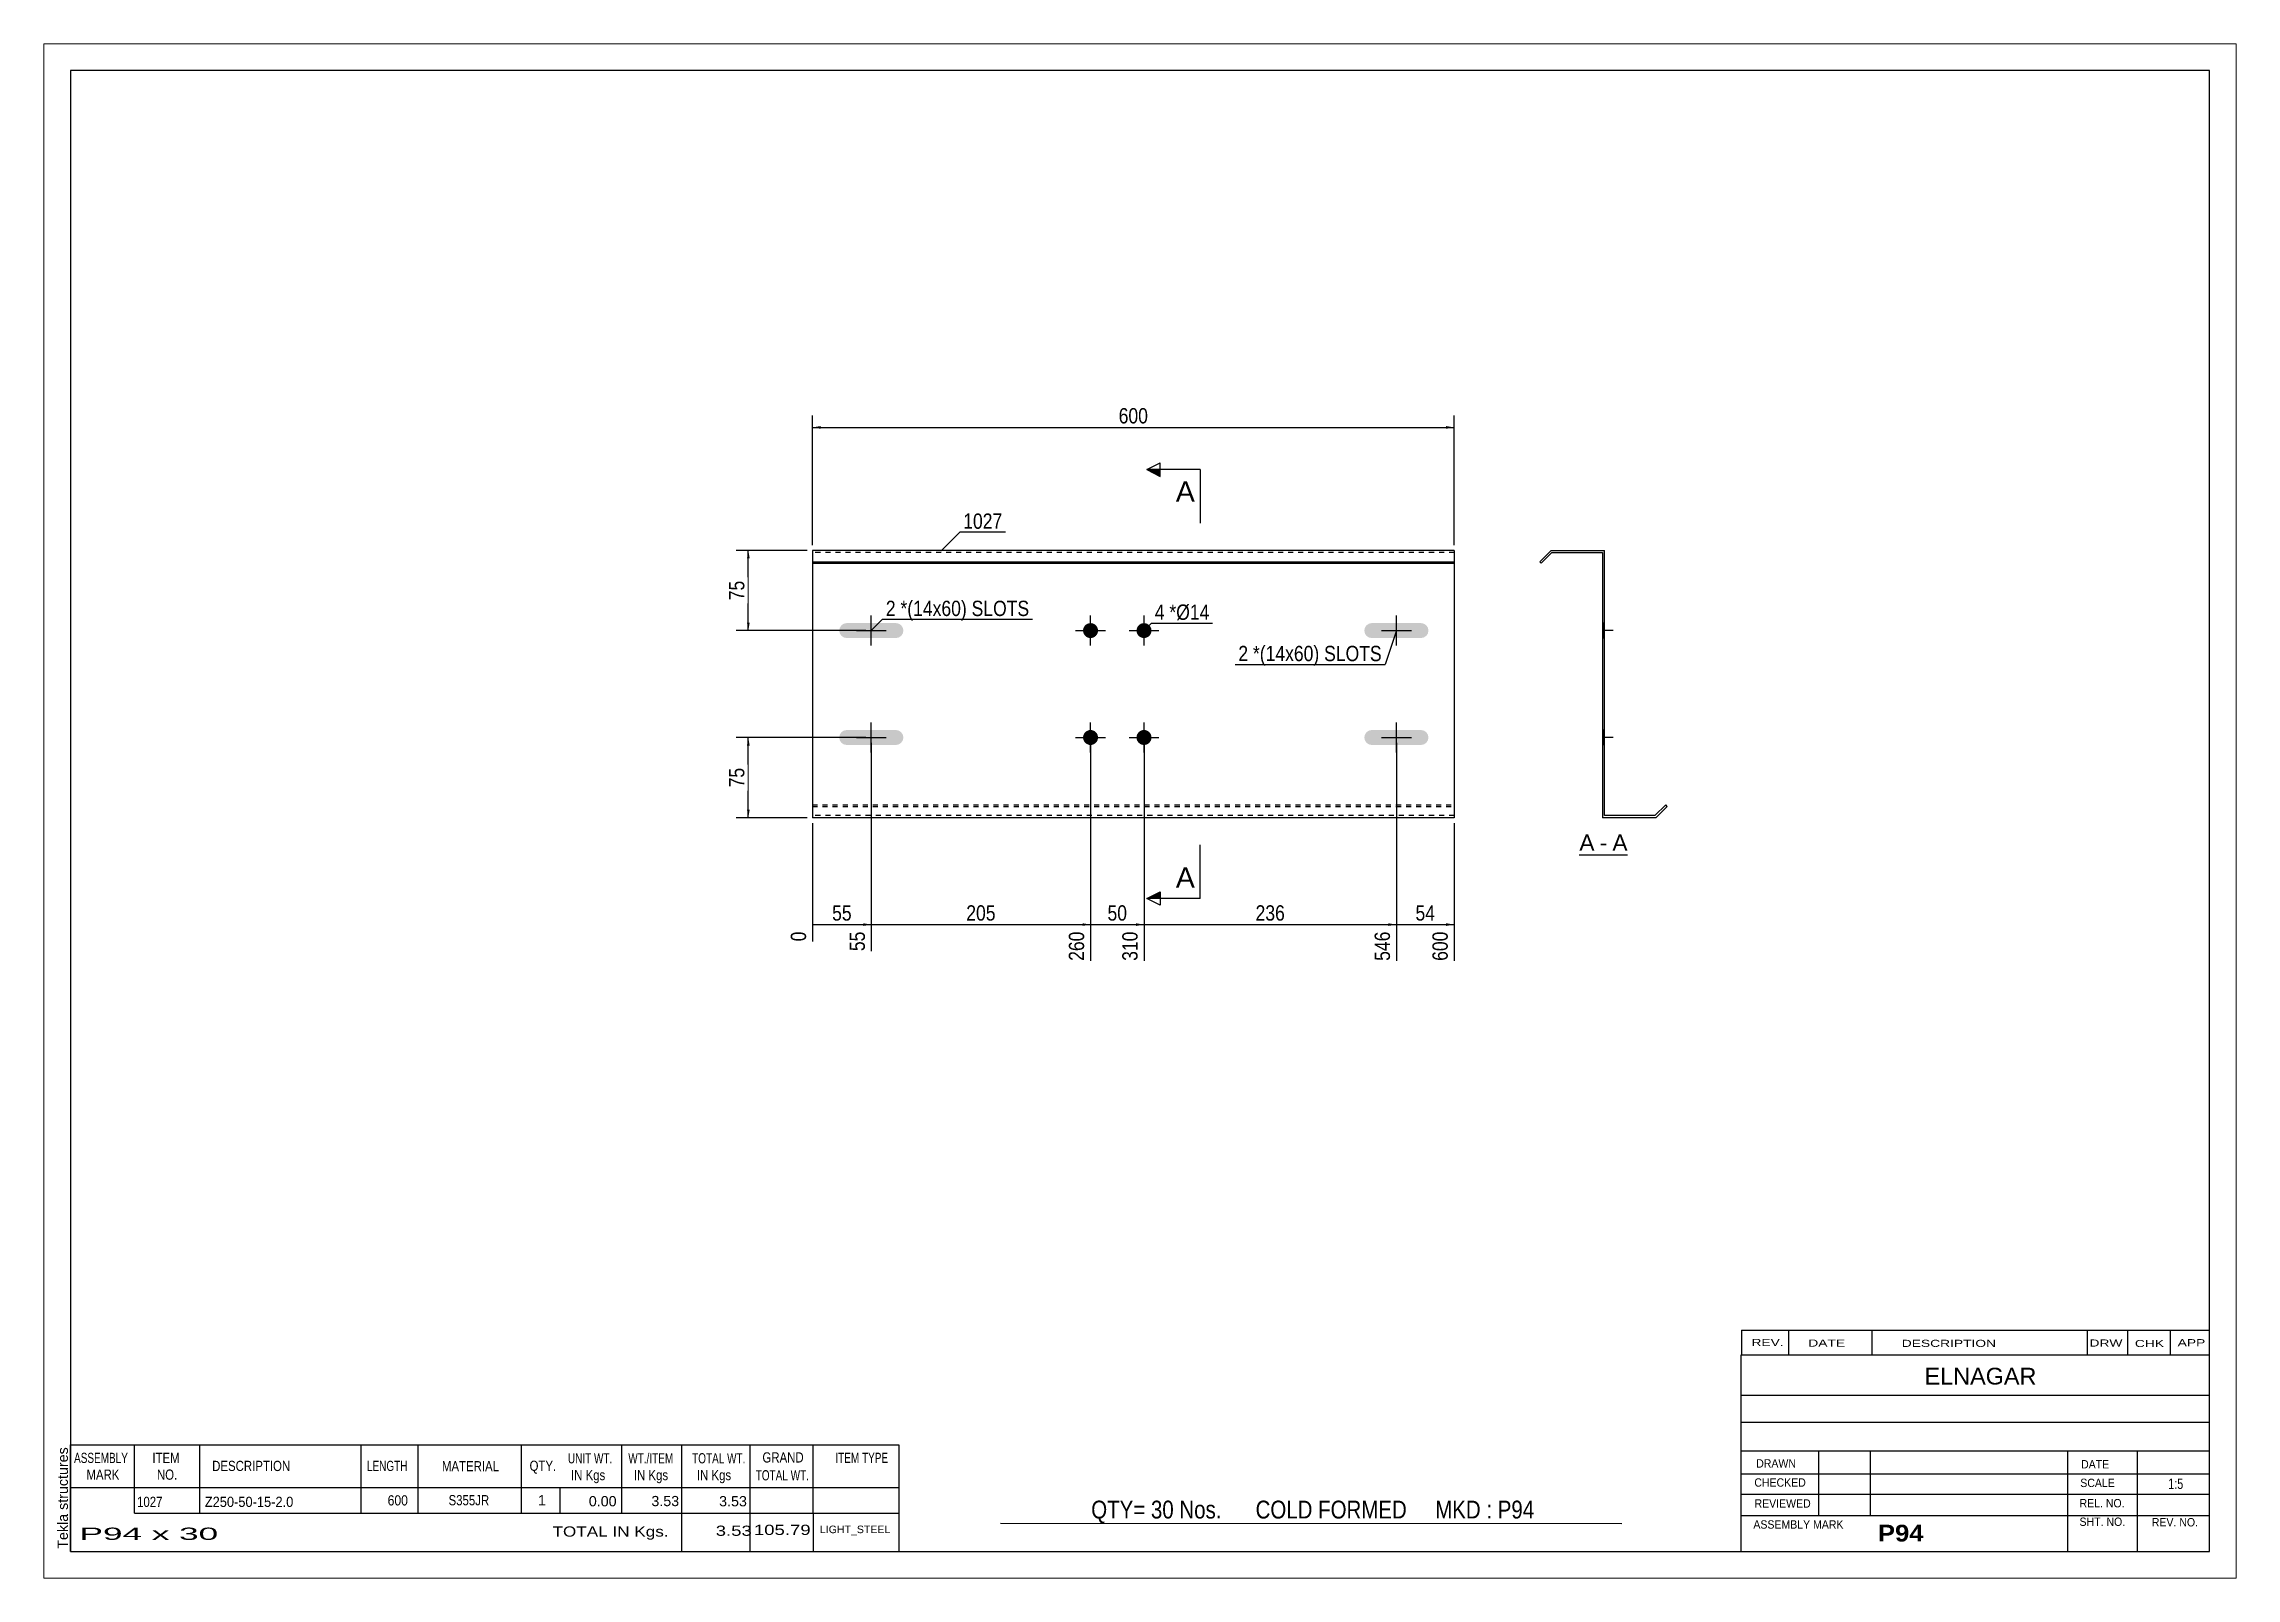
# Paper-space layout 'Layout1' of a CAD drawing. Header units: millimetres. Extents: x 0 to 410, y 0 to 287.
# The model-space entities are those that its viewports show. They can reach past a viewport. Long polylines and large blocks are cut down to what shows.
import ezdxf

# ---------------------------------------------------------------- set-up
doc = ezdxf.new("R2010")
doc.units = ezdxf.units.MM
doc.linetypes.add('DXK_LINE_DOT1', pattern=[1.8814, 0.9407, -0.9407])
doc.layers.add('Viewport layer', color=7, linetype='Continuous', plot=False)
doc.styles.add('Arial', font='ARIAL.TTF', dxfattribs={"height": 0.2})
doc.styles.add('Arial Bold', font='ARIALBD.TTF', dxfattribs={"height": 0.2})
doc.styles.add('Arial Narrow', font='ARIALN.TTF', dxfattribs={"height": 0.2})

# ---------------------------------------------------------------- blocks, each defined once
blk = doc.blocks.new('Unknown-629090544-1423')
at = {"color": 5, "linetype": 'Continuous'}
for p, q in [((261.25, 114.75), (-138.75, 114.75)), ((-138.75, 114.75), (-138.75, -162.25)), ((261.25, -162.25), (261.25, 114.75)), ((-138.75, -162.25), (261.25, -162.25))]:
    blk.add_line(p, q, dxfattribs=at)
at = {"color": 174, "linetype": 'Continuous', "style": 'Arial'}
blk.add_text('Tekla structures', height=1.9102, rotation=90, dxfattribs=at).set_placement((-139.25, -161.75))
blk = doc.blocks.new('Unknown-629090544-12 - 1224')
at = {"color": 7, "linetype": 'Continuous'}
blk.add_line((143.41, -31.95), (152.44, -31.95), dxfattribs=at)
at = {"color": 0, "linetype": 'Continuous'}
blk.add_wipeout([(146.25, -31.2), (146.25, -28), (143.41, -28), (143.41, -31.2)], dxfattribs=at)
blk.add_wipeout([(148.63, -31.2), (148.63, -28), (147.21, -28), (147.21, -31.2)], dxfattribs=at)
at = {"color": 96, "linetype": 'Continuous', "style": 'Arial'}
blk.add_text('A', height=3.06, dxfattribs=at).set_placement((143.41, -31.2))
at = {"color": 0, "linetype": 'Continuous'}
blk.add_wipeout([(152.44, -31.2), (152.44, -28), (149.59, -28), (149.59, -31.2)], dxfattribs=at)
at = {"color": 96, "linetype": 'Continuous', "style": 'Arial'}
for s, p in [('A', (149.59, -31.2)), ('-', (147.21, -31.2))]:
    blk.add_text(s, height=3.06, dxfattribs=at).set_placement(p)
blk = doc.blocks.new('Part-629090544-1218 - 1203')
at = {"color": 2, "linetype": 'Continuous'}
for p, q in [((0, 25), (0, -25)), ((120, 25), (0, 25)), ((120, 25), (120, -25)), ((0, 22.88), (120, 22.88)), ((0, 22.6), (120, 22.6)), ((120, -25), (0, -25))]:
    blk.add_line(p, q, dxfattribs=at)
at = {"color": 7, "linetype": 'DXK_LINE_DOT1'}
for p, q in [((120, 24.6), (0, 24.6)), ((0, -22.6), (120, -22.6)), ((0, -22.88), (120, -22.88)), ((120, -24.6), (0, -24.6))]:
    blk.add_line(p, q, dxfattribs=at)
blk = doc.blocks.new('Bolt-629090544-1219 - 1203')
at = {"linetype": 'Continuous'}
for points in [[(113.8, 11.4), (104.6, 11.4), (104.06, 11.29), (103.61, 10.99), (103.31, 10.53), (103.2, 10), (103.31, 9.46), (103.61, 9.01), (104.06, 8.71), (104.6, 8.6), (113.8, 8.6), (114.34, 8.71), (114.79, 9.01), (115.09, 9.46), (115.2, 10), (115.09, 10.53), (114.79, 10.99), (114.34, 11.29)], [(113.8, -8.6), (104.6, -8.6), (104.06, -8.71), (103.61, -9.01), (103.31, -9.47), (103.2, -10), (103.31, -10.54), (103.61, -10.99), (104.06, -11.29), (104.6, -11.4), (113.8, -11.4), (114.34, -11.29), (114.79, -10.99), (115.09, -10.54), (115.2, -10), (115.09, -9.47), (114.79, -9.01), (114.34, -8.71)]]:
    blk.add_hatch(color=3, dxfattribs=at).paths.add_polyline_path(points)
at = {"color": 3, "linetype": 'Continuous'}
for p, q in [((109.2, 7.2), (109.2, 12.8)), ((106.4, 10), (112, 10)), ((109.2, -12.8), (109.2, -7.2)), ((106.4, -10), (112, -10))]:
    blk.add_line(p, q, dxfattribs=at)
blk = doc.blocks.new('Bolt-629090544-1220 - 1203')
at = {"linetype": 'Continuous'}
for points in [[(15.6, 11.4), (6.4, 11.4), (5.86, 11.29), (5.41, 10.99), (5.11, 10.53), (5, 10), (5.11, 9.46), (5.41, 9.01), (5.86, 8.71), (6.4, 8.6), (15.6, 8.6), (16.14, 8.71), (16.59, 9.01), (16.89, 9.46), (17, 10), (16.89, 10.53), (16.59, 10.99), (16.14, 11.29)], [(15.6, -8.6), (6.4, -8.6), (5.86, -8.71), (5.41, -9.01), (5.11, -9.47), (5, -10), (5.11, -10.54), (5.41, -10.99), (5.86, -11.29), (6.4, -11.4), (15.6, -11.4), (16.14, -11.29), (16.59, -10.99), (16.89, -10.54), (17, -10), (16.89, -9.47), (16.59, -9.01), (16.14, -8.71)]]:
    blk.add_hatch(color=3, dxfattribs=at).paths.add_polyline_path(points)
at = {"color": 3, "linetype": 'Continuous'}
for p, q in [((11, 7.2), (11, 12.8)), ((8.2, 10), (13.8, 10)), ((11, -12.8), (11, -7.2)), ((8.2, -10), (13.8, -10))]:
    blk.add_line(p, q, dxfattribs=at)
blk = doc.blocks.new('Bolt-629090544-1221 - 1203')
at = {"linetype": 'Continuous'}
for points in [[(50.6, 10, -1), (53.4, 10, -1)], [(60.6, 10, -1), (63.4, 10, -1)], [(50.6, -10, -1), (53.4, -10, -1)], [(60.6, -10, -1), (63.4, -10, -1)]]:
    blk.add_hatch(color=3, dxfattribs=at).paths.add_polyline_path(points)
at = {"color": 3, "linetype": 'Continuous'}
for p, q in [((52, 7.2), (52, 12.8)), ((62, 7.2), (62, 12.8)), ((49.2, 10), (54.8, 10)), ((59.2, 10), (64.8, 10)), ((52, -12.8), (52, -7.2)), ((62, -12.8), (62, -7.2)), ((49.2, -10), (54.8, -10)), ((59.2, -10), (64.8, -10))]:
    blk.add_line(p, q, dxfattribs=at)
blk = doc.blocks.new('Part-629090544-1226 - 1224')
at = {"color": 2, "linetype": 'Continuous'}
for p, q in [((138.12, 25), (136, 22.88)), ((138.12, 25), (148.12, 25)), ((148.12, -24.6), (148.12, 25)), ((136, 22.88), (136.28, 22.6)), ((136.28, 22.6), (138.29, 24.6)), ((138.29, 24.6), (147.72, 24.6)), ((147.72, 24.6), (147.72, -25)), ((157.56, -24.6), (148.12, -24.6)), ((159.56, -22.6), (157.56, -24.6)), ((157.72, -25), (159.84, -22.88)), ((159.84, -22.88), (159.56, -22.6)), ((157.72, -25), (147.72, -25))]:
    blk.add_line(p, q, dxfattribs=at)
blk = doc.blocks.new('Bolt-629090544-1227 - 1224')
at = {"linetype": 'Continuous'}
for points in [[(147.72, 11.4), (147.72, 8.6), (148.12, 8.6), (148.12, 11.4)], [(147.72, -8.6), (147.72, -11.4), (148.12, -11.4), (148.12, -8.6)]]:
    blk.add_hatch(color=3, dxfattribs=at).paths.add_polyline_path(points)
at = {"color": 3, "linetype": 'Continuous'}
for p, q in [((148.12, 11.4), (147.72, 11.4)), ((149.72, 10), (147.72, 10)), ((148.12, 8.6), (147.72, 8.6)), ((148.12, -8.6), (147.72, -8.6)), ((149.72, -10), (147.72, -10)), ((148.12, -11.4), (147.72, -11.4))]:
    blk.add_line(p, q, dxfattribs=at)
blk = doc.blocks.new('Bolt-629090544-1228 - 1224')
at = {"linetype": 'Continuous'}
for points in [[(147.72, 11.4), (147.72, 8.6), (148.12, 8.6), (148.12, 11.4)], [(147.72, -8.6), (147.72, -11.4), (148.12, -11.4), (148.12, -8.6)]]:
    blk.add_hatch(color=3, dxfattribs=at).paths.add_polyline_path(points)
at = {"color": 3, "linetype": 'Continuous'}
for p, q in [((148.12, 11.4), (147.72, 11.4)), ((149.72, 10), (147.72, 10)), ((148.12, 8.6), (147.72, 8.6)), ((148.12, -8.6), (147.72, -8.6)), ((149.72, -10), (147.72, -10)), ((148.12, -11.4), (147.72, -11.4))]:
    blk.add_line(p, q, dxfattribs=at)
blk = doc.blocks.new('Bolt-629090544-1229 - 1224')
at = {"linetype": 'Continuous'}
for points in [[(147.72, 11.4), (147.72, 8.6), (148.12, 8.6), (148.12, 11.4)], [(147.72, 11.4), (147.72, 8.6), (148.12, 8.6), (148.12, 11.4)], [(147.72, -8.6), (147.72, -11.4), (148.12, -11.4), (148.12, -8.6)], [(147.72, -8.6), (147.72, -11.4), (148.12, -11.4), (148.12, -8.6)]]:
    blk.add_hatch(color=3, dxfattribs=at).paths.add_polyline_path(points)
at = {"color": 3, "linetype": 'Continuous'}
for p, q in [((148.12, 11.4), (147.72, 11.4)), ((148.12, 11.4), (147.72, 11.4)), ((149.72, 10), (147.72, 10)), ((149.72, 10), (147.72, 10)), ((148.12, 8.6), (147.72, 8.6)), ((148.12, 8.6), (147.72, 8.6)), ((148.12, -8.6), (147.72, -8.6)), ((148.12, -8.6), (147.72, -8.6)), ((149.72, -10), (147.72, -10)), ((149.72, -10), (147.72, -10)), ((148.12, -11.4), (147.72, -11.4)), ((148.12, -11.4), (147.72, -11.4))]:
    blk.add_line(p, q, dxfattribs=at)
blk = doc.blocks.new('StraightDimension-629090544-1234 - 1203')
at = {"linetype": 'Continuous'}
blk.add_hatch(color=7, dxfattribs=at).paths.add_polyline_path([(118.5, -44.75), (120, -45), (118.5, -45.25)])
at = {"color": 7, "linetype": 'Continuous'}
for p, q in [((109.2, -11), (109.2, -51.78)), ((120, -26), (120, -51.78)), ((109.2, -45), (120, -45))]:
    blk.add_line(p, q, dxfattribs=at)
at = {"color": 0}
blk.add_wipeout([(117.03, -44.85), (117.03, -40.65), (112.17, -40.65), (112.17, -44.85)], dxfattribs=at)
at = {"color": 0, "linetype": 'Continuous'}
blk.add_wipeout([(119.4, -45.7), (115.2, -45.7), (115.2, -52.38), (119.4, -52.38)], dxfattribs=at)
at = {"color": 3, "style": 'Arial Narrow'}
blk.add_text('54', height=2.863, dxfattribs=at).set_placement((112.77, -44.25))
at = {"color": 3, "linetype": 'Continuous', "style": 'Arial Narrow'}
blk.add_text('600', height=2.863, rotation=90.0002, dxfattribs=at).set_placement((118.8, -51.78))
blk = doc.blocks.new('StraightDimension-629090544-1235 - 1203')
at = {"linetype": 'Continuous'}
blk.add_hatch(color=7, dxfattribs=at).paths.add_polyline_path([(107.7, -44.75), (109.2, -45), (107.7, -45.25)])
at = {"color": 7, "linetype": 'Continuous'}
for p, q in [((62, -11), (62, -51.78)), ((109.2, -11), (109.2, -51.78)), ((62, -45), (109.2, -45))]:
    blk.add_line(p, q, dxfattribs=at)
at = {"color": 0}
blk.add_wipeout([(88.94, -44.85), (88.94, -40.65), (82.26, -40.65), (82.26, -44.85)], dxfattribs=at)
at = {"color": 0, "linetype": 'Continuous'}
blk.add_wipeout([(108.6, -45.7), (104.4, -45.7), (104.4, -52.38), (108.6, -52.38)], dxfattribs=at)
at = {"color": 3, "style": 'Arial Narrow'}
blk.add_text('236', height=2.863, dxfattribs=at).set_placement((82.86, -44.25))
at = {"color": 3, "linetype": 'Continuous', "style": 'Arial Narrow'}
blk.add_text('546', height=2.863, rotation=90.0002, dxfattribs=at).set_placement((108, -51.78))
blk = doc.blocks.new('StraightDimension-629090544-1236 - 1203')
at = {"linetype": 'Continuous'}
blk.add_hatch(color=7, dxfattribs=at).paths.add_polyline_path([(60.5, -44.75), (62, -45), (60.5, -45.25)])
at = {"color": 7, "linetype": 'Continuous'}
for p, q in [((52, -11), (52, -51.78)), ((62, -11), (62, -51.78)), ((52, -45), (62, -45))]:
    blk.add_line(p, q, dxfattribs=at)
at = {"color": 0}
blk.add_wipeout([(59.43, -44.85), (59.43, -40.65), (54.57, -40.65), (54.57, -44.85)], dxfattribs=at)
at = {"color": 0, "linetype": 'Continuous'}
blk.add_wipeout([(61.4, -45.7), (57.2, -45.7), (57.2, -52.38), (61.4, -52.38)], dxfattribs=at)
at = {"color": 3, "style": 'Arial Narrow'}
blk.add_text('50', height=2.863, dxfattribs=at).set_placement((55.17, -44.25))
at = {"color": 3, "linetype": 'Continuous', "style": 'Arial Narrow'}
blk.add_text('310', height=2.863, rotation=90.0002, dxfattribs=at).set_placement((60.8, -51.78))
blk = doc.blocks.new('StraightDimension-629090544-1237 - 1203')
at = {"linetype": 'Continuous'}
blk.add_hatch(color=7, dxfattribs=at).paths.add_polyline_path([(50.5, -44.75), (52, -45), (50.5, -45.25)])
at = {"color": 7, "linetype": 'Continuous'}
for p, q in [((11, -11), (11, -49.96)), ((52, -11), (52, -51.78)), ((11, -45), (52, -45))]:
    blk.add_line(p, q, dxfattribs=at)
at = {"color": 0}
blk.add_wipeout([(34.84, -44.85), (34.84, -40.65), (28.16, -40.65), (28.16, -44.85)], dxfattribs=at)
at = {"color": 0, "linetype": 'Continuous'}
blk.add_wipeout([(51.4, -45.7), (47.2, -45.7), (47.2, -52.38), (51.4, -52.38)], dxfattribs=at)
at = {"color": 3, "style": 'Arial Narrow'}
blk.add_text('205', height=2.863, dxfattribs=at).set_placement((28.76, -44.25))
at = {"color": 3, "linetype": 'Continuous', "style": 'Arial Narrow'}
blk.add_text('260', height=2.863, rotation=90.0002, dxfattribs=at).set_placement((50.8, -51.78))
blk = doc.blocks.new('StraightDimension-629090544-1238 - 1203')
at = {"linetype": 'Continuous'}
blk.add_hatch(color=7, dxfattribs=at).paths.add_polyline_path([(9.5, -44.75), (11, -45), (9.5, -45.25)])
at = {"color": 7, "linetype": 'Continuous'}
for p, q in [((11, -11), (11, -49.96)), ((0, -26), (0, -48.13)), ((0, -45), (11, -45))]:
    blk.add_line(p, q, dxfattribs=at)
at = {"color": 0}
blk.add_wipeout([(7.93, -44.85), (7.93, -40.65), (3.07, -40.65), (3.07, -44.85)], dxfattribs=at)
at = {"color": 0, "linetype": 'Continuous'}
blk.add_wipeout([(-0.6, -45.7), (-4.8, -45.7), (-4.8, -48.73), (-0.6, -48.73)], dxfattribs=at)
at = {"color": 3, "linetype": 'Continuous', "style": 'Arial Narrow'}
blk.add_text('0', height=2.86, rotation=90.0002, dxfattribs=at).set_placement((-1.2, -48.13))
at = {"color": 0, "linetype": 'Continuous'}
blk.add_wipeout([(10.4, -45.7), (6.2, -45.7), (6.2, -50.56), (10.4, -50.56)], dxfattribs=at)
at = {"color": 3, "style": 'Arial Narrow'}
blk.add_text('55', height=2.863, dxfattribs=at).set_placement((3.67, -44.25))
at = {"color": 3, "linetype": 'Continuous', "style": 'Arial Narrow'}
blk.add_text('55', height=2.863, rotation=90.0002, dxfattribs=at).set_placement((9.8, -49.96))
blk = doc.blocks.new('StraightDimension-629090544-1255 - 1203')
at = {"linetype": 'Continuous'}
for points in [[(-12.25, 23.5), (-12, 25), (-11.75, 23.5)], [(-11.75, 11.5), (-12, 10), (-12.25, 11.5)]]:
    blk.add_hatch(color=7, dxfattribs=at).paths.add_polyline_path(points)
at = {"color": 7, "linetype": 'Continuous'}
for p, q in [((-1, 25), (-14.25, 25)), ((-12, 10), (-12, 25)), ((10, 10), (-14.25, 10))]:
    blk.add_line(p, q, dxfattribs=at)
at = {"color": 0}
blk.add_wipeout([(-12.15, 19.93), (-16.35, 19.93), (-16.35, 15.07), (-12.15, 15.07)], dxfattribs=at)
at = {"color": 3, "style": 'Arial Narrow'}
blk.add_text('75', height=2.863, rotation=90.0002, dxfattribs=at).set_placement((-12.75, 15.67))
blk = doc.blocks.new('StraightDimension-629090544-1261 - 1203')
at = {"linetype": 'Continuous'}
for points in [[(-12.25, -11.5), (-12, -10), (-11.75, -11.5)], [(-11.75, -23.5), (-12, -25), (-12.25, -23.5)]]:
    blk.add_hatch(color=7, dxfattribs=at).paths.add_polyline_path(points)
at = {"color": 7, "linetype": 'Continuous'}
for p, q in [((10, -10), (-14.25, -10)), ((-12, -25), (-12, -10)), ((-1, -25), (-14.25, -25))]:
    blk.add_line(p, q, dxfattribs=at)
at = {"color": 0}
blk.add_wipeout([(-12.15, -15.07), (-16.35, -15.07), (-16.35, -19.93), (-12.15, -19.93)], dxfattribs=at)
at = {"color": 3, "style": 'Arial Narrow'}
blk.add_text('75', height=2.863, rotation=90.0002, dxfattribs=at).set_placement((-12.75, -19.33))
blk = doc.blocks.new('StraightDimension-629090544-1267 - 1203')
at = {"linetype": 'Continuous'}
for points in [[(1.5, 47.75), (0, 48), (1.5, 48.25)], [(118.5, 48.25), (120, 48), (118.5, 47.75)]]:
    blk.add_hatch(color=7, dxfattribs=at).paths.add_polyline_path(points)
at = {"color": 7, "linetype": 'Continuous'}
for p, q in [((0, 26), (0, 50.25)), ((120, 26), (120, 50.25)), ((0, 48), (120, 48))]:
    blk.add_line(p, q, dxfattribs=at)
at = {"color": 0}
blk.add_wipeout([(63.34, 48.15), (63.34, 52.35), (56.66, 52.35), (56.66, 48.15)], dxfattribs=at)
at = {"color": 3, "style": 'Arial Narrow'}
blk.add_text('600', height=2.863, dxfattribs=at).set_placement((57.26, 48.75))
blk = doc.blocks.new('CBS_REVISION-629090544-1439')
at = {"color": 7, "linetype": 'Continuous'}
for p, q in [((173.74, -120.87), (261.24, -120.87)), ((173.74, -120.87), (173.74, -125.5)), ((182.54, -120.87), (182.54, -125.5)), ((198.13, -120.87), (198.13, -125.44)), ((238.39, -120.87), (238.39, -125.5)), ((245.93, -120.87), (245.93, -125.5)), ((253.88, -120.87), (253.88, -125.5)), ((173.74, -125.5), (261.24, -125.5))]:
    blk.add_line(p, q, dxfattribs=at)
at = {"color": 7, "style": 'Arial Narrow', "width": 1.7}
for s, height, p in [('REV.', 1.326, (175.6, -123.82)), ('DATE', 1.326, (186.23, -123.94)), ('DESCRIPTION', 1.3257, (203.71, -123.99)), ('DRW', 1.326, (238.82, -123.93)), ('CHK', 1.326, (247.31, -124.02)), ('APP', 1.326, (255.31, -123.87))]:
    blk.add_text(s, height=height, dxfattribs=at).set_placement(p)
blk = doc.blocks.new('CBS_BOM-629090544-1436')
at = {"color": 7, "linetype": 'Continuous'}
for p, q in [((-138.78, -150.28), (-138.78, -142.28)), ((-138.78, -142.28), (16.14, -142.28)), ((-126.78, -150.28), (-126.78, -142.28)), ((-114.59, -150.28), (-114.59, -142.28)), ((-84.43, -150.28), (-84.43, -142.28)), ((-73.75, -150.28), (-73.75, -142.28)), ((-54.43, -150.28), (-54.43, -142.28)), ((-35.63, -150.28), (-35.63, -142.28)), ((-24.42, -150.28), (-24.42, -142.28)), ((-11.63, -150.28), (-11.63, -142.28)), ((0.12, -150.28), (0.12, -142.28)), ((16.14, -142.29), (16.14, -150.27)), ((-138.78, -150.28), (16.14, -150.28)), ((-138.78, -155.08), (-138.78, -150.28)), ((-126.78, -155.08), (-126.78, -150.28)), ((-114.59, -155.08), (-114.59, -150.28)), ((-84.43, -155.08), (-84.43, -150.28)), ((-73.75, -155.08), (-73.75, -150.28)), ((-54.43, -155.08), (-54.43, -150.28)), ((-47.17, -155.08), (-47.17, -150.28)), ((-35.63, -155.08), (-35.63, -150.28)), ((-24.42, -155.08), (-24.42, -150.28)), ((-11.63, -155.08), (-11.63, -150.28)), ((0.14, -155.08), (0.14, -150.28)), ((16.14, -150.28), (16.14, -155.08)), ((-138.78, -162.28), (-138.78, -155.1)), ((-126.78, -155.08), (16.14, -155.08)), ((-24.42, -162.28), (-24.42, -155.1)), ((-11.63, -162.28), (-11.63, -155.1)), ((0.18, -162.28), (0.18, -155.1)), ((16.14, -155.08), (16.14, -162.28)), ((-138.78, -162.28), (16.14, -162.28))]:
    blk.add_line(p, q, dxfattribs=at)
at = {"color": 3, "linetype": 'Continuous', "style": 'Arial'}
for s, height, width, p in [('ASSEMBLY', 1.91, 0.7, (-138.1, -145.71)), ('MARK', 1.91, 0.8, (-135.78, -148.84)), ('ITEM', 1.91, 0.8, (-123.45, -145.71)), ('NO.', 1.91, 0.8, (-122.6, -148.84)), ('DESCRIPTION', 1.9102, 0.8, (-112.27, -147.21)), ('LENGTH', 1.91, 0.7, (-83.32, -147.21)), ('MATERIAL', 1.91, 0.8, (-69.3, -147.26)), ('QTY.', 1.91, 0.8, (-52.91, -147.18)), ('UNIT WT.', 1.91, 0.7, (-45.74, -145.78)), ('IN Kgs', 1.91, 0.8, (-45.16, -148.92)), ('WT./ITEM', 1.91, 0.7, (-34.45, -145.78)), ('IN Kgs', 1.91, 0.8, (-33.41, -148.92)), ('TOTAL WT.', 1.91, 0.7, (-22.51, -145.78)), ('IN Kgs', 1.91, 0.8, (-21.62, -148.92)), ('TOTAL WT.', 1.91, 0.7, (-10.62, -148.96)), ('GRAND', 1.91, 0.8, (-9.36, -145.62)), ('ITEM TYPE', 1.91, 0.7, (4.28, -145.7))]:
    blk.add_text(s, height=height, dxfattribs=dict(at, width=width)).set_placement(p)
at = {"color": 7, "linetype": 'Continuous', "style": 'Arial'}
for s, height, width, p in [('S355JR', 1.91, 0.8, (-68.06, -153.62)), ('1027', 1.91, 0.8, (-126.32, -153.93)), ('Z250-50-15-2.0', 1.9102, 0.9, (-113.65, -153.93)), ('600', 1.91, 0.85, (-79.45, -153.65))]:
    blk.add_text(s, height=height, dxfattribs=dict(at, width=width)).set_placement(p)
for s, p in [('1', (-51.34, -153.62)), ('0.00', (-41.83, -153.81)), ('3.53', (-30.13, -153.78)), ('3.53', (-17.46, -153.81))]:
    blk.add_text(s, height=1.91, dxfattribs=at).set_placement(p)
at = {"color": 6, "linetype": 'Continuous', "style": 'Arial'}
for s, height, width, p in [('P94 x 30', 2.292, 2.05, (-137.06, -160.09)), ('TOTAL IN Kgs.', 1.9102, 1.2, (-48.62, -159.48)), ('3.53', 1.91, 1.3, (-18.1, -159.33)), ('105.79', 1.91, 1.3, (-10.96, -159.17))]:
    blk.add_text(s, height=height, dxfattribs=dict(at, width=width)).set_placement(p)
blk.add_text('LIGHT_STEEL', height=1.4135, dxfattribs=at).set_placement((1.39, -158.83))
blk = doc.blocks.new('CBS_CALLOFF-629090544-1437')
at = {"color": 7, "linetype": 'Continuous'}
blk.add_line((35.13, -156.98), (151.36, -157), dxfattribs=at)
at = {"color": 3, "linetype": 'Continuous', "style": 'Arial Narrow'}
blk.add_text('QTY= 30 Nos.      COLD FORMED     MKD : P94', height=3.3405, dxfattribs=at).set_placement((52.13, -156.09))
blk = doc.blocks.new('CBS_NAME_BLOG-629090544-1438')
at = {"color": 7, "linetype": 'Continuous'}
for p, q in [((173.66, -125.5), (261.18, -125.5)), ((173.66, -162.21), (173.66, -125.5)), ((173.66, -133.04), (261.18, -133.04)), ((173.73, -138.09), (261.25, -138.09)), ((173.66, -143.46), (261.18, -143.46)), ((188.18, -155.57), (188.18, -143.47)), ((197.87, -155.54), (197.87, -143.47)), ((234.78, -162.21), (234.78, -143.48)), ((247.83, -162.21), (247.83, -143.47)), ((173.66, -151.51), (261.18, -151.51)), ((173.67, -147.76), (261.25, -147.74)), ((173.66, -155.55), (261.18, -155.55)), ((173.66, -162.25), (261.25, -162.25))]:
    blk.add_line(p, q, dxfattribs=at)
at = {"color": 3, "linetype": 'Continuous', "style": 'Arial'}
blk.add_text('ELNAGAR', height=3.133, dxfattribs=at).set_placement((207.98, -131.03))
at = {"color": 3, "linetype": 'Continuous'}
for s, height, style, width, p in [('DRAWN', 1.566, 'Arial', 0.9, (176.49, -146.57)), ('DATE', 1.566, 'Arial', 0.9, (237.25, -146.73)), ('CHECKED', 1.566, 'Arial', 0.9, (176.14, -150.14)), ('SCALE', 1.566, 'Arial', 0.9, (237.1, -150.21)), ('1:5', 1.957, 'Arial Narrow', 0.9, (253.55, -150.57)), ('REVIEWED', 1.566, 'Arial', 0.9, (176.18, -154.06)), ('REL. NO.', 1.566, 'Arial', 0.9, (236.96, -154.01)), ('ASSEMBLY MARK', 1.5663, 'Arial', 0.9, (175.96, -157.99)), ('P94', 3.131, 'Arial Bold', 1.1, (199.24, -160.39)), ('SHT. NO.', 1.566, 'Arial', 0.9, (236.96, -157.48)), ('REV. NO.', 1.566, 'Arial', 0.9, (250.48, -157.57))]:
    blk.add_text(s, height=height, dxfattribs=dict(at, style=style, width=width)).set_placement(p)
blk = doc.blocks.new('SectionMark-629090544-1232 - 1203')
at = {"linetype": 'Continuous'}
for points in [[(65, 40.1), (65, 38.85), (62.5, 40.1)], [(65, -38.85), (65, -40.1), (62.5, -40.1)]]:
    blk.add_hatch(color=30, dxfattribs=at).paths.add_polyline_path(points)
at = {"color": 30, "linetype": 'Continuous'}
for p, q in [((62.5, 40.1), (65, 41.35)), ((65, 38.85), (65, 41.35)), ((62.5, 40.1), (65, 38.85)), ((62.5, -40.1), (65, -38.85)), ((65, -41.35), (62.5, -40.1)), ((65, -38.85), (65, -41.35))]:
    blk.add_line(p, q, dxfattribs=at)
at = {"color": 0, "linetype": 'Continuous'}
for points in [[(71.5, 34.1), (71.5, 38.1), (67.95, 38.1), (67.95, 34.1)], [(71.5, -38.1), (71.5, -34.1), (67.95, -34.1), (67.95, -38.1)]]:
    blk.add_wipeout(points, dxfattribs=at)
at = {"color": 30, "linetype": 'Continuous'}
for p, q in [((72.5, 40.1), (62.5, 40.1)), ((72.5, 40.1), (72.5, 30.1)), ((72.5, -40.1), (72.5, -30.1)), ((72.5, -40.1), (62.5, -40.1))]:
    blk.add_line(p, q, dxfattribs=at)
at = {"color": 96, "linetype": 'Continuous', "style": 'Arial'}
for p in [(67.95, 34.1), (67.95, -38.1)]:
    blk.add_text('A', height=3.82, dxfattribs=at).set_placement(p)
blk = doc.blocks.new('Mark-629090544-1270 - 1203')
at = {"color": 0}
blk.add_wipeout([(35.51, 29.04), (35.51, 32.04), (28.19, 32.04), (28.19, 29.04)], dxfattribs=at)
blk.add_wipeout([(35.51, 29.04), (35.51, 32.04), (28.19, 32.04), (28.19, 29.04)], dxfattribs=at)
at = {"color": 7, "linetype": 'Continuous'}
for p, q in [((24.06, 24.9), (27.59, 28.44)), ((27.59, 28.44), (36.11, 28.44))]:
    blk.add_line(p, q, dxfattribs=at)
at = {"color": 3, "style": 'Arial Narrow'}
blk.add_text('1027', height=2.863, dxfattribs=at).set_placement((28.19, 29.04))
blk = doc.blocks.new('Mark-629090544-1273 - 1203')
at = {"color": 0}
blk.add_wipeout([(81.47, 4.28), (81.47, 7.28), (79.64, 7.28), (79.64, 4.28)], dxfattribs=at)
blk.add_wipeout([(81.47, 4.28), (81.47, 7.28), (79.64, 7.28), (79.64, 4.28)], dxfattribs=at)
blk.add_wipeout([(83.65, 4.28), (83.65, 7.28), (82.37, 7.28), (82.37, 4.28)], dxfattribs=at)
blk.add_wipeout([(83.65, 4.28), (83.65, 7.28), (82.37, 7.28), (82.37, 4.28)], dxfattribs=at)
at = {"color": 3, "style": 'Arial Narrow'}
blk.add_text('2', height=2.86, dxfattribs=at).set_placement((79.64, 4.28))
at = {"color": 0}
blk.add_wipeout([(106.48, 4.28), (106.48, 7.28), (83.65, 7.28), (83.65, 4.28)], dxfattribs=at)
blk.add_wipeout([(106.48, 4.28), (106.48, 7.28), (83.65, 7.28), (83.65, 4.28)], dxfattribs=at)
at = {"color": 7, "linetype": 'Continuous'}
for p in [(109.2, 10), (79.04, 3.68)]:
    blk.add_line(p, (107.08, 3.68), dxfattribs=at)
at = {"color": 3, "style": 'Arial Narrow'}
for s, height, p in [('*', 2.86, (82.37, 4.28)), ('(14x60) SLOTS', 2.8633, (83.65, 4.28))]:
    blk.add_text(s, height=height, dxfattribs=at).set_placement(p)
blk = doc.blocks.new('Mark-629090544-1274 - 1203')
at = {"color": 0}
blk.add_wipeout([(15.55, 12.72), (15.55, 15.72), (13.72, 15.72), (13.72, 12.72)], dxfattribs=at)
blk.add_wipeout([(15.55, 12.72), (15.55, 15.72), (13.72, 15.72), (13.72, 12.72)], dxfattribs=at)
at = {"color": 7, "linetype": 'Continuous'}
blk.add_line((11, 10), (13.12, 12.12), dxfattribs=at)
at = {"color": 0}
blk.add_wipeout([(17.73, 12.72), (17.73, 15.72), (16.45, 15.72), (16.45, 12.72)], dxfattribs=at)
blk.add_wipeout([(17.73, 12.72), (17.73, 15.72), (16.45, 15.72), (16.45, 12.72)], dxfattribs=at)
at = {"color": 3, "style": 'Arial Narrow'}
blk.add_text('2', height=2.86, dxfattribs=at).set_placement((13.72, 12.72))
at = {"color": 0}
blk.add_wipeout([(40.56, 12.72), (40.56, 15.72), (17.73, 15.72), (17.73, 12.72)], dxfattribs=at)
blk.add_wipeout([(40.56, 12.72), (40.56, 15.72), (17.73, 15.72), (17.73, 12.72)], dxfattribs=at)
at = {"color": 7, "linetype": 'Continuous'}
blk.add_line((13.12, 12.12), (41.16, 12.12), dxfattribs=at)
at = {"color": 3, "style": 'Arial Narrow'}
for s, height, p in [('*', 2.86, (16.45, 12.72)), ('(14x60) SLOTS', 2.8633, (17.73, 12.72))]:
    blk.add_text(s, height=height, dxfattribs=at).set_placement(p)
blk = doc.blocks.new('Mark-629090544-1275 - 1203')
at = {"color": 0}
blk.add_wipeout([(65.84, 12.01), (65.84, 15.01), (64.01, 15.01), (64.01, 12.01)], dxfattribs=at)
blk.add_wipeout([(65.84, 12.01), (65.84, 15.01), (64.01, 15.01), (64.01, 12.01)], dxfattribs=at)
at = {"color": 7, "linetype": 'Continuous'}
blk.add_line((62, 10), (63.41, 11.41), dxfattribs=at)
at = {"color": 0}
blk.add_wipeout([(68.02, 12.01), (68.02, 15.01), (66.74, 15.01), (66.74, 12.01)], dxfattribs=at)
blk.add_wipeout([(68.02, 12.01), (68.02, 15.01), (66.74, 15.01), (66.74, 12.01)], dxfattribs=at)
at = {"color": 3, "style": 'Arial Narrow'}
blk.add_text('4', height=2.86, dxfattribs=at).set_placement((64.01, 12.01))
at = {"color": 0}
blk.add_wipeout([(74.23, 12.01), (74.23, 15.01), (68.02, 15.01), (68.02, 12.01)], dxfattribs=at)
blk.add_wipeout([(74.23, 12.01), (74.23, 15.01), (68.02, 15.01), (68.02, 12.01)], dxfattribs=at)
at = {"color": 7, "linetype": 'Continuous'}
blk.add_line((63.41, 11.41), (74.83, 11.41), dxfattribs=at)
at = {"color": 3, "style": 'Arial Narrow'}
for s, height, p in [('*', 2.86, (66.74, 12.01)), ('Ø14', 2.863, (68.02, 12.01))]:
    blk.add_text(s, height=height, dxfattribs=at).set_placement(p)

msp = doc.modelspace()

# ---------------------------------------------------------------- block references
for name in ['Unknown-629090544-1423', 'Part-629090544-1218 - 1203', 'Part-629090544-1226 - 1224', 'Bolt-629090544-1220 - 1203', 'Bolt-629090544-1221 - 1203', 'Bolt-629090544-1219 - 1203', 'Bolt-629090544-1227 - 1224', 'Bolt-629090544-1228 - 1224', 'Bolt-629090544-1229 - 1224', 'CBS_REVISION-629090544-1439', 'CBS_NAME_BLOG-629090544-1438', 'CBS_BOM-629090544-1436', 'CBS_CALLOFF-629090544-1437']:
    msp.add_blockref(name, (0, 0))

# ---------------------------------------------------------------- next in the draw order: block references
for name in ['StraightDimension-629090544-1255 - 1203', 'Mark-629090544-1273 - 1203', 'StraightDimension-629090544-1234 - 1203', 'Unknown-629090544-12 - 1224']:
    msp.add_blockref(name, (0, 0))

# ---------------------------------------------------------------- next in the draw order: block references
for name in ['StraightDimension-629090544-1267 - 1203', 'Mark-629090544-1274 - 1203', 'StraightDimension-629090544-1235 - 1203']:
    msp.add_blockref(name, (0, 0))

# ---------------------------------------------------------------- next in the draw order: block references
for name in ['Mark-629090544-1270 - 1203', 'StraightDimension-629090544-1236 - 1203']:
    msp.add_blockref(name, (0, 0))

# ---------------------------------------------------------------- next in the draw order: block references
for name in ['SectionMark-629090544-1232 - 1203', 'StraightDimension-629090544-1237 - 1203']:
    msp.add_blockref(name, (0, 0))

# ---------------------------------------------------------------- next in the draw order: block references
for name in ['Mark-629090544-1275 - 1203', 'StraightDimension-629090544-1238 - 1203']:
    msp.add_blockref(name, (0, 0))

# ---------------------------------------------------------------- next in the draw order: block references
msp.add_blockref('StraightDimension-629090544-1261 - 1203', (0, 0))

psp = doc.layouts.get("Layout1")

# ---------------------------------------------------------------- viewports
at = {"layer": 'Viewport layer', "view_target_point": (61.25, -23.75)}
psp.add_viewport(center=(205, 143.5), size=(410, 287), view_center_point=(0, 0), view_height=287, dxfattribs=at)

doc.saveas('drawing.dxf')
